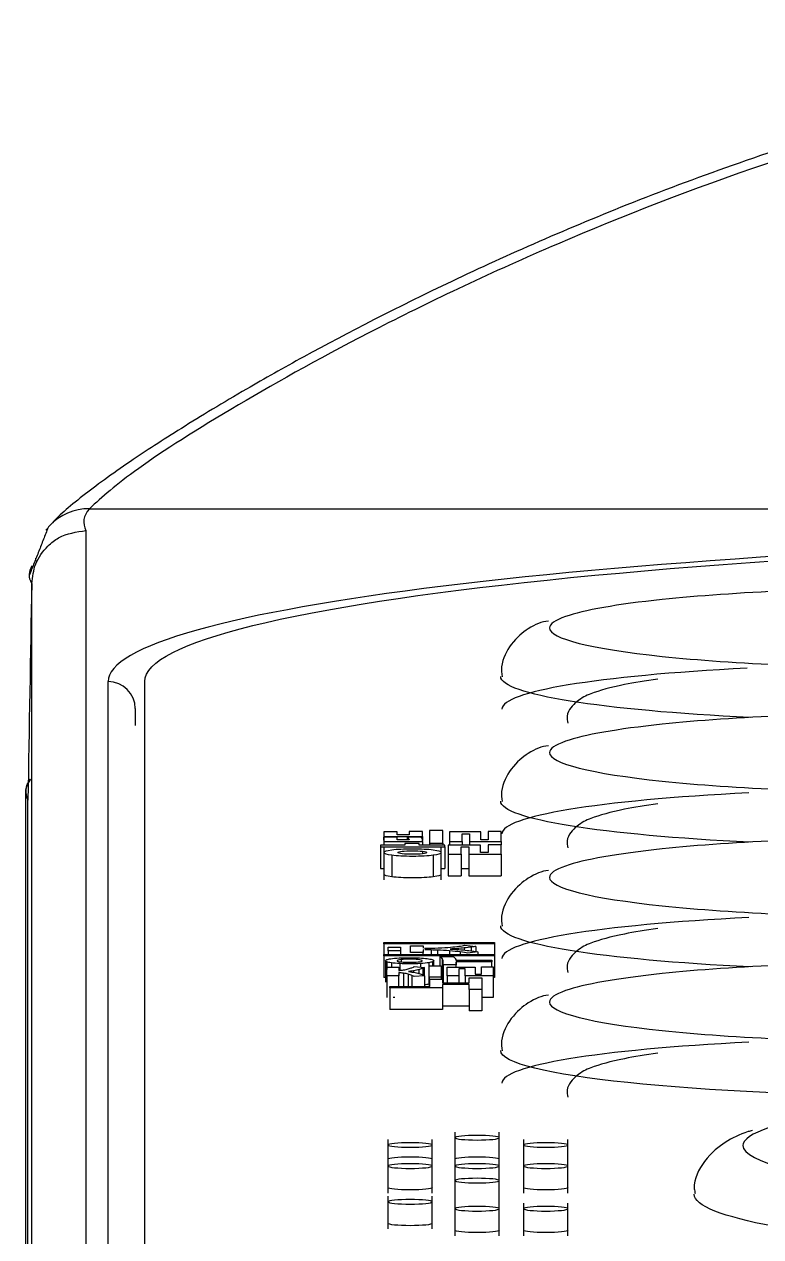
# Model space of a CAD drawing. Header units: millimetres. Extents: x 28 to 2974, y 8 to 3716.
# Drawn here: x 919.84 to 933.42, y 593.3 to 615.66 of the extents above; entities that cross this region are included whole.
import ezdxf

# ---------------------------------------------------------------- set-up
doc = ezdxf.new("R2010")
doc.units = ezdxf.units.MM
doc.layers.add('1LINE', color=7, linetype='CONTINUOUS')

msp = doc.modelspace()

# ---------------------------------------------------------------- linework, layer by layer
at = {"layer": '1LINE', "linetype": 'Continuous'}
for p, q in [((921.037, 606.726), (973.729, 606.726)), ((920.973, 606.325), (920.973, 583.004)), ((919.973, 582.027), (919.973, 605.345)), ((921.383, 582.996), (921.383, 603.537)), ((921.883, 603.04), (921.883, 602.73)), ((919.863, 578.035), (919.863, 601.507)), ((919.903, 578.032), (919.903, 601.35)), ((926.404, 600.488), (926.404, 600.09)), ((926.468, 600.678), (926.468, 600.666)), ((926.468, 600.615), (926.468, 600.665)), ((926.468, 600.665), (926.468, 600.519)), ((926.468, 600.615), (926.468, 600.519)), ((926.468, 600.49), (926.468, 599.881)), ((926.9, 600.67), (926.9, 600.616)), ((926.913, 600.657), (926.913, 600.616)), ((926.924, 600.643), (926.924, 600.616)), ((926.933, 600.626), (926.933, 600.616)), ((927.182, 600.678), (927.182, 600.607)), ((927.182, 600.585), (927.182, 600.519)), ((927.308, 600.558), (927.308, 600.519)), ((927.525, 599.881), (927.525, 600.49)), ((927.556, 600.558), (927.556, 600.519)), ((927.592, 600.488), (927.592, 600.09)), ((927.676, 600.588), (927.676, 600.519)), ((927.914, 600.588), (927.914, 600.519)), ((928.05, 600.588), (928.05, 600.519)), ((928.631, 600.588), (928.631, 600.525)), ((926.614, 600.34), (926.614, 599.942)), ((927.179, 600.407), (927.179, 600.362)), ((927.379, 600.34), (927.379, 599.942)), ((927.656, 600.352), (927.656, 599.954)), ((927.894, 600.352), (927.894, 599.954)), ((928.032, 600.352), (928.032, 599.954)), ((928.631, 600.352), (928.631, 599.954)), ((926.467, 598.698), (926.467, 598.506)), ((928.506, 598.698), (928.506, 598.506)), ((926.467, 598.478), (926.467, 598.08)), ((926.55, 598.569), (926.55, 598.506)), ((926.777, 598.569), (926.777, 598.506)), ((927.342, 598.587), (927.342, 598.506)), ((927.454, 598.584), (927.454, 598.506)), ((927.503, 598.47), (927.503, 598.296)), ((927.679, 598.572), (927.679, 598.506)), ((927.819, 598.613), (927.819, 598.596)), ((927.877, 598.551), (927.877, 598.506)), ((927.948, 598.625), (927.948, 598.585)), ((928.079, 598.641), (928.079, 598.57)), ((928.163, 598.654), (928.163, 598.559)), ((928.198, 598.553), (928.198, 598.506)), ((928.506, 598.478), (928.506, 598.08)), ((926.495, 598.388), (926.495, 597.991)), ((926.524, 598.367), (926.524, 598.226)), ((926.606, 598.35), (926.606, 598.271)), ((926.76, 598.336), (926.76, 598.211)), ((926.787, 598.41), (926.787, 598.367)), ((927.115, 598.224), (927.115, 598.155)), ((927.143, 598.337), (927.143, 598.272)), ((927.185, 598.249), (927.185, 598.13)), ((927.215, 598.113), (927.215, 598.266)), ((927.297, 598.352), (927.297, 597.954)), ((927.365, 598.368), (927.365, 598.296)), ((927.389, 598.296), (927.389, 598.388)), ((927.541, 598.432), (927.541, 598.049)), ((927.563, 598.314), (927.563, 598.38)), ((927.563, 598.314), (927.563, 597.981)), ((927.8, 598.333), (927.8, 598.371)), ((927.8, 598.269), (927.8, 598.333)), ((928.46, 598.399), (928.46, 598.382)), ((928.46, 598.399), (928.46, 598.399)), ((928.46, 598.274), (928.46, 598.382)), ((926.523, 598.108), (926.523, 597.71)), ((926.741, 598.165), (926.741, 598.128)), ((926.741, 597.915), (926.741, 598.128)), ((926.832, 598.159), (926.832, 597.915)), ((926.916, 598.141), (926.916, 597.915)), ((926.986, 598.118), (926.986, 597.915)), ((927.013, 598.202), (927.013, 598.176)), ((927.215, 598.113), (927.215, 597.915)), ((927.303, 598.083), (927.303, 597.915)), ((927.524, 598.054), (927.519, 598.06)), ((927.523, 598.083), (927.523, 598.049)), ((927.637, 598.11), (927.637, 597.981)), ((927.851, 598.11), (927.851, 597.981)), ((927.966, 598.11), (927.966, 597.981)), ((928.482, 598.11), (928.482, 597.712)), ((926.576, 597.887), (926.576, 597.49)), ((927.552, 597.887), (927.552, 597.49)), ((928.043, 597.86), (928.043, 597.462)), ((928.277, 597.86), (928.277, 597.462)), ((926.544, 595.094), (926.544, 594.836)), ((927.361, 594.836), (927.361, 595.094)), ((927.778, 595.228), (927.778, 594.836)), ((928.595, 594.836), (928.595, 595.228)), ((929.046, 595.094), (929.046, 594.705)), ((929.863, 594.705), (929.863, 595.094)), ((926.544, 594.836), (926.544, 594.705)), ((926.544, 594.705), (926.544, 594.101)), ((927.361, 594.705), (927.361, 594.836)), ((927.361, 594.101), (927.361, 594.705)), ((927.778, 594.836), (927.778, 594.705)), ((927.778, 594.705), (927.778, 594.436)), ((928.595, 594.705), (928.595, 594.836)), ((928.595, 594.436), (928.595, 594.705)), ((929.046, 594.705), (929.046, 594.101)), ((929.863, 594.101), (929.863, 594.705)), ((927.778, 594.436), (927.778, 593.918)), ((928.595, 593.918), (928.595, 594.436)), ((926.544, 594.045), (926.544, 593.441)), ((927.361, 593.441), (927.361, 594.045)), ((927.778, 593.918), (927.778, 593.314)), ((928.595, 593.314), (928.595, 593.918)), ((929.046, 593.918), (929.046, 593.314)), ((929.863, 593.314), (929.863, 593.918))]:
    msp.add_line(p, q, dxfattribs=at)
for centre, major_axis, ratio, start_param, end_param in [((921.037, 605.731), (-0.76, 0.65), 0.99057, 5.415254, 6.244471), ((921.037, 605.731), (-0.76, 0.65), 0.99057, 6.244471, 6.351263), ((947.383, 603.537), (26, 0), 0.104535, 0.175684, 2.963356), ((921.037, 605.731), (-0.76, 0.65), 0.99057, 0.627524, 0.68541), ((947.383, 603.537), (26, 0), 0.104535, 2.963356, 3.141593), ((936.646, 603.031), (8, 0), 0.104535, 2.020985, 3.141634), ((921.383, 603.04), (0.5, 0), 0.994521, 0, 1.570796), ((936.646, 600.731), (8, 0), 0.104535, 2.01598, 3.141633), ((936.646, 598.431), (8, 0), 0.104535, 2.01598, 3.141633), ((936.646, 596.132), (8, 0), 0.104535, 2.01598, 3.141633)]:
    msp.add_ellipse(centre, major_axis=major_axis, ratio=ratio, start_param=start_param, end_param=end_param, dxfattribs=at)
for points, knots in [([(974.433, 606.444), (974.321, 606.567), (974.015, 606.845), (973.34, 607.351), (972.535, 607.896), (971.63, 608.464), (970.171, 609.324), (967.96, 610.51), (965.077, 611.843), (962.259, 612.945), (959.756, 613.776), (956.674, 614.628), (952.785, 615.38), (948.877, 615.682), (945.681, 615.641), (943.261, 615.467), (940.894, 615.152), (938.816, 614.758), (936.917, 614.305), (935.026, 613.77), (933.028, 613.122), (930.462, 612.162), (927.674, 610.935), (925.396, 609.762), (923.812, 608.868), (922.723, 608.21), (921.687, 607.535), (920.826, 606.91), (920.456, 606.582), (920.33, 606.441)], [0, 0, 0, 0, 0.035641, 0.067955, 0.093693, 0.122273, 0.149874, 0.206556, 0.263985, 0.303747, 0.340414, 0.374088, 0.431331, 0.491639, 0.520615, 0.550689, 0.582601, 0.611172, 0.632405, 0.658078, 0.689705, 0.719996, 0.777232, 0.832408, 0.857346, 0.889851, 0.920369, 0.957947, 1, 1, 1, 1]), ([(973.729, 606.726), (973.633, 606.822), (973.441, 607.015), (972.857, 607.452), (972.057, 607.987), (970.702, 608.82), (968.52, 610.039), (964.14, 612.116), (957.229, 614.596), (947.419, 615.891), (937.592, 614.612), (930.662, 612.132), (926.268, 610.05), (923.659, 608.594), (921.759, 607.384), (921.276, 606.944), (921.037, 606.726)], [0, 0, 0, 0, 0.031031, 0.062054, 0.093358, 0.125222, 0.187557, 0.250588, 0.375227, 0.499569, 0.624157, 0.749143, 0.812105, 0.874402, 0.937764, 1, 1, 1, 1]), ([(919.973, 605.345), (919.989, 605.469), (920.022, 605.726), (920.226, 606.013), (920.536, 606.259), (920.797, 606.298), (920.973, 606.325)], [0, 0, 0, 0, 0.241272, 0.500154, 0.661789, 1, 1, 1, 1]), ([(925.289, 582.11), (923.207, 582.356), (922.059, 582.672), (922.059, 583), (922.059, 583), (922.059, 603.541), (922.059, 603.541), (922.059, 604.999), (933.409, 606.186), (961.31, 606.186), (972.659, 604.999), (972.659, 603.541), (972.659, 603.541), (972.659, 583), (972.659, 583)], [0, 0, 0, 0, 0.2, 0.2, 0.2, 0.4, 0.4, 0.4, 0.6, 0.6, 0.8, 0.8, 0.8, 1, 1, 1, 1]), ([(919.973, 605.345), (919.973, 605.345), (919.973, 605.345), (919.944, 605.401), (919.931, 605.456), (919.933, 605.511)], [0, 0, 0, 0, 0.001187, 0.001187, 1, 1, 1, 1]), ([(943.544, 604.689), (943.246, 604.825), (942.585, 604.952), (940.336, 605.188), (938.502, 605.268), (934.751, 605.269), (932.913, 605.188), (930.768, 604.964), (930.154, 604.854), (929.817, 604.736)], [0, 0, 0, 0, 0.21402, 0.21402, 0.512149, 0.512149, 0.810278, 0.810278, 1, 1, 1, 1]), ([(929.817, 604.736), (929.624, 604.668), (929.522, 604.598), (929.522, 604.331), (930.29, 604.139), (932.908, 603.865), (934.746, 603.784), (936.622, 603.784)], [0, 0, 0, 0, 0.153842, 0.153842, 0.576921, 0.576921, 1, 1, 1, 1]), ([(929.502, 604.654), (929.38, 604.644), (929.157, 604.547), (928.833, 604.287), (928.622, 603.908), (928.637, 603.691), (928.648, 603.627)], [0, 0, 0, 0, 0.365022, 0.664196, 0.906512, 1, 1, 1, 1]), ([(931.519, 603.581), (931.29, 603.55), (930.797, 603.471), (930.332, 603.344), (930.06, 603.211), (929.828, 602.988), (929.851, 602.816), (929.861, 602.769)], [0, 0, 0, 0, 0.249785, 0.598556, 0.788345, 0.946243, 1, 1, 1, 1]), ([(943.544, 602.389), (943.246, 602.525), (942.585, 602.653), (940.336, 602.888), (938.502, 602.969), (934.751, 602.969), (932.913, 602.888), (930.768, 602.664), (930.154, 602.555), (929.817, 602.436)], [0, 0, 0, 0, 0.214028, 0.214028, 0.512168, 0.512168, 0.810308, 0.810308, 1, 1, 1, 1]), ([(929.502, 602.354), (929.38, 602.344), (929.157, 602.248), (928.833, 601.988), (928.622, 601.608), (928.637, 601.391), (928.648, 601.328)], [0, 0, 0, 0, 0.365131, 0.664242, 0.906558, 1, 1, 1, 1]), ([(929.817, 602.436), (929.624, 602.369), (929.522, 602.298), (929.522, 602.031), (930.29, 601.839), (932.908, 601.565), (934.747, 601.484), (936.622, 601.484)], [0, 0, 0, 0, 0.153887, 0.153887, 0.576943, 0.576943, 1, 1, 1, 1]), ([(931.519, 601.281), (931.29, 601.251), (930.797, 601.171), (930.332, 601.044), (930.06, 600.912), (929.828, 600.688), (929.851, 600.516), (929.861, 600.469)], [0, 0, 0, 0, 0.249785, 0.598556, 0.788345, 0.946243, 1, 1, 1, 1]), ([(926.472, 600.666), (926.47, 600.666), (926.468, 600.666), (926.468, 600.666), (926.468, 600.666), (926.468, 600.585), (926.468, 600.585), (926.468, 600.585), (927.182, 600.585), (927.182, 600.585)], [0, 0, 0, 0, 0.033055, 0.033055, 0.033055, 0.516528, 0.516528, 0.516528, 1, 1, 1, 1]), ([(926.716, 600.618), (926.716, 600.626), (926.716, 600.666), (926.716, 600.666), (926.716, 600.666), (926.501, 600.666), (926.472, 600.666)], [0, 0, 0, 0, 0.491377, 0.491377, 0.491377, 1, 1, 1, 1]), ([(926.842, 600.616), (926.782, 600.616), (926.716, 600.616), (926.716, 600.616), (926.716, 600.616), (926.716, 600.617), (926.716, 600.618)], [0, 0, 0, 0, 0.846434, 0.846434, 0.846434, 1, 1, 1, 1]), ([(927.182, 600.585), (927.182, 600.585), (927.182, 600.592), (927.182, 600.618), (927.179, 600.628), (927.175, 600.637)], [0, 0, 0, 0, 0.5, 0.5, 1, 1, 1, 1]), ([(943.544, 600.09), (943.246, 600.225), (942.585, 600.353), (940.336, 600.588), (938.502, 600.669), (934.751, 600.669), (932.913, 600.589), (930.768, 600.364), (930.154, 600.255), (929.817, 600.136)], [0, 0, 0, 0, 0.214019, 0.214019, 0.512149, 0.512149, 0.810278, 0.810278, 1, 1, 1, 1]), ([(926.614, 600.429), (926.516, 600.416), (926.468, 600.401), (926.468, 600.368), (926.516, 600.353), (926.614, 600.34)], [0, 0, 0, 0, 0.5, 0.5, 1, 1, 1, 1]), ([(927.379, 600.429), (927.279, 600.442), (927.153, 600.448), (926.838, 600.448), (926.711, 600.442), (926.614, 600.429)], [0, 0, 0, 0, 0.5, 0.5, 1, 1, 1, 1]), ([(926.614, 600.34), (926.711, 600.327), (926.838, 600.32), (927.155, 600.32), (927.283, 600.327), (927.379, 600.34)], [0, 0, 0, 0, 0.5, 0.5, 1, 1, 1, 1]), ([(926.805, 600.362), (926.754, 600.369), (926.729, 600.376), (926.729, 600.393), (926.754, 600.4), (926.805, 600.407)], [0, 0, 0, 0, 0.5, 0.5, 1, 1, 1, 1]), ([(927.179, 600.362), (927.127, 600.355), (927.064, 600.352), (926.918, 600.352), (926.857, 600.355), (926.805, 600.362)], [0, 0, 0, 0, 0.5, 0.5, 1, 1, 1, 1]), ([(927.179, 600.407), (927.233, 600.4), (927.259, 600.393), (927.259, 600.376), (927.233, 600.369), (927.179, 600.362)], [0, 0, 0, 0, 0.5, 0.5, 1, 1, 1, 1]), ([(927.379, 600.34), (927.476, 600.353), (927.525, 600.368), (927.525, 600.401), (927.476, 600.416), (927.379, 600.429)], [0, 0, 0, 0, 0.5, 0.5, 1, 1, 1, 1]), ([(929.502, 600.054), (929.38, 600.044), (929.157, 599.948), (928.833, 599.688), (928.622, 599.309), (928.637, 599.091), (928.648, 599.028)], [0, 0, 0, 0, 0.365009, 0.664184, 0.906501, 1, 1, 1, 1]), ([(929.817, 600.136), (929.624, 600.069), (929.522, 599.998), (929.522, 599.731), (930.29, 599.539), (932.908, 599.265), (934.746, 599.185), (936.622, 599.185)], [0, 0, 0, 0, 0.153842, 0.153842, 0.576921, 0.576921, 1, 1, 1, 1]), ([(926.614, 599.942), (926.711, 599.929), (926.838, 599.923), (927.155, 599.923), (927.283, 599.929), (927.379, 599.942)], [0, 0, 0, 0, 0.5, 0.5, 1, 1, 1, 1]), ([(931.519, 598.982), (931.29, 598.951), (930.797, 598.871), (930.332, 598.745), (930.06, 598.612), (929.828, 598.388), (929.851, 598.217), (929.861, 598.17)], [0, 0, 0, 0, 0.249785, 0.598556, 0.788345, 0.946243, 1, 1, 1, 1]), ([(927.198, 598.588), (927.194, 598.588), (927.192, 598.588), (927.192, 598.588), (927.192, 598.588), (927.192, 598.543), (927.192, 598.543), (927.192, 598.543), (926.96, 598.543), (926.96, 598.543), (926.96, 598.543), (926.96, 598.665), (926.96, 598.665), (926.96, 598.665), (927.192, 598.665), (927.192, 598.665), (927.192, 598.665), (927.192, 598.625), (927.192, 598.62)], [0, 0, 0, 0, 0.040102, 0.040102, 0.040102, 0.234375, 0.234375, 0.234375, 0.428647, 0.428647, 0.428647, 0.62292, 0.62292, 0.62292, 0.817192, 0.817192, 0.817192, 1, 1, 1, 1]), ([(927.217, 598.619), (927.23, 598.619), (927.243, 598.619), (927.243, 598.619), (927.309, 598.619), (927.385, 598.621), (927.472, 598.625)], [0, 0, 0, 0, 0.338614, 0.338614, 0.338614, 1, 1, 1, 1]), ([(927.342, 598.587), (927.307, 598.588), (927.274, 598.588), (927.243, 598.588), (927.243, 598.588), (927.233, 598.588), (927.221, 598.588)], [0, 0, 0, 0, 0.522924, 0.522924, 0.522924, 1, 1, 1, 1]), ([(927.503, 598.47), (927.503, 598.47), (927.741, 598.47), (927.741, 598.47), (927.76, 598.461), (927.774, 598.449), (927.784, 598.433)], [0, 0, 0, 0, 0.5, 0.5, 0.5, 1, 1, 1, 1]), ([(928.198, 598.553), (928.198, 598.553), (928.01, 598.53), (928.01, 598.53), (927.981, 598.536), (927.936, 598.543), (927.877, 598.551)], [0, 0, 0, 0, 0.5, 0.5, 0.5, 1, 1, 1, 1]), ([(926.524, 598.367), (926.504, 598.373), (926.495, 598.381), (926.495, 598.396), (926.504, 598.403), (926.521, 598.409)], [0, 0, 0, 0, 0.5, 0.5, 1, 1, 1, 1]), ([(926.741, 598.119), (926.741, 598.113), (926.741, 598.108), (926.741, 598.108), (926.741, 598.108), (926.523, 598.108), (926.523, 598.108), (926.523, 598.108), (926.523, 598.271), (926.523, 598.271), (926.523, 598.271), (926.534, 598.271), (926.551, 598.271)], [0, 0, 0, 0, 0.109391, 0.109391, 0.109391, 0.50992, 0.50992, 0.50992, 0.910449, 0.910449, 0.910449, 1, 1, 1, 1]), ([(926.551, 598.271), (926.609, 598.271), (926.741, 598.271), (926.741, 598.271), (926.741, 598.271), (926.741, 598.244), (926.741, 598.225)], [0, 0, 0, 0, 0.540986, 0.540986, 0.540986, 1, 1, 1, 1]), ([(926.787, 598.41), (926.736, 598.406), (926.711, 598.398), (926.711, 598.379), (926.736, 598.371), (926.787, 598.367)], [0, 0, 0, 0, 0.5, 0.5, 1, 1, 1, 1]), ([(926.741, 598.225), (926.741, 598.215), (926.741, 598.208), (926.741, 598.208), (926.748, 598.209), (926.756, 598.21), (926.764, 598.21)], [0, 0, 0, 0, 0.56323, 0.56323, 0.56323, 1, 1, 1, 1]), ([(926.753, 598.44), (926.816, 598.444), (926.881, 598.445), (926.949, 598.445), (927.011, 598.445), (927.069, 598.444), (927.124, 598.441)], [0, 0, 0, 0, 0.5, 0.5, 0.5, 1, 1, 1, 1]), ([(927.143, 598.337), (927.083, 598.333), (927.018, 598.331), (926.882, 598.331), (926.82, 598.333), (926.76, 598.336)], [0, 0, 0, 0, 0.5, 0.5, 1, 1, 1, 1]), ([(927.101, 598.41), (927.05, 598.414), (926.998, 598.417), (926.89, 598.417), (926.838, 598.414), (926.787, 598.41)], [0, 0, 0, 0, 0.5, 0.5, 1, 1, 1, 1]), ([(926.787, 598.367), (926.838, 598.362), (926.89, 598.36), (926.998, 598.36), (927.05, 598.362), (927.101, 598.367)], [0, 0, 0, 0, 0.5, 0.5, 1, 1, 1, 1]), ([(927.027, 598.282), (927.027, 598.282), (927.215, 598.266), (927.215, 598.266), (927.213, 598.262), (927.202, 598.257), (927.185, 598.249)], [0, 0, 0, 0, 0.5, 0.5, 0.5, 1, 1, 1, 1]), ([(927.101, 598.367), (927.151, 598.371), (927.176, 598.379), (927.176, 598.398), (927.151, 598.406), (927.101, 598.41)], [0, 0, 0, 0, 0.5, 0.5, 1, 1, 1, 1]), ([(927.357, 598.411), (927.379, 598.405), (927.389, 598.397), (927.389, 598.381), (927.381, 598.374), (927.365, 598.368)], [0, 0, 0, 0, 0.5, 0.5, 1, 1, 1, 1]), ([(927.797, 598.399), (927.797, 598.399), (928.46, 598.399), (928.46, 598.399), (928.46, 598.399), (928.46, 598.371), (928.46, 598.371), (928.46, 598.371), (927.8, 598.371), (927.8, 598.371), (927.8, 598.371), (927.8, 598.314), (927.8, 598.314), (927.8, 598.314), (927.563, 598.314), (927.563, 598.314), (927.563, 598.314), (927.563, 598.38), (927.563, 598.38), (927.563, 598.395), (927.556, 598.412), (927.541, 598.432)], [0, 0, 0, 0, 0.142857, 0.142857, 0.142857, 0.285714, 0.285714, 0.285714, 0.428571, 0.428571, 0.428571, 0.571429, 0.571429, 0.571429, 0.714286, 0.714286, 0.714286, 0.857143, 0.857143, 0.857143, 1, 1, 1, 1]), ([(943.544, 597.79), (943.246, 597.926), (942.585, 598.053), (940.336, 598.288), (938.502, 598.369), (934.751, 598.369), (932.913, 598.289), (930.768, 598.065), (930.154, 597.955), (929.817, 597.837)], [0, 0, 0, 0, 0.214019, 0.214019, 0.512149, 0.512149, 0.810278, 0.810278, 1, 1, 1, 1]), ([(927.215, 598.113), (927.215, 598.113), (927.027, 598.097), (927.027, 598.097), (927.02, 598.102), (927.007, 598.109), (926.986, 598.118)], [0, 0, 0, 0, 0.5, 0.5, 0.5, 1, 1, 1, 1]), ([(929.817, 597.837), (929.624, 597.769), (929.522, 597.698), (929.522, 597.431), (930.29, 597.239), (932.908, 596.965), (934.746, 596.885), (936.622, 596.885)], [0, 0, 0, 0, 0.153842, 0.153842, 0.576921, 0.576921, 1, 1, 1, 1]), ([(929.502, 597.754), (929.38, 597.745), (929.157, 597.648), (928.833, 597.388), (928.622, 597.009), (928.637, 596.792), (928.648, 596.728)], [0, 0, 0, 0, 0.365006, 0.664181, 0.906498, 1, 1, 1, 1]), ([(931.519, 596.682), (931.29, 596.651), (930.797, 596.572), (930.332, 596.445), (930.06, 596.312), (929.828, 596.088), (929.851, 595.917), (929.861, 595.87)], [0, 0, 0, 0, 0.249785, 0.598556, 0.788345, 0.946243, 1, 1, 1, 1]), ([(928.186, 595.168), (928.412, 595.168), (928.595, 595.149), (928.595, 595.101), (928.412, 595.082), (927.961, 595.082), (927.778, 595.101), (927.778, 595.149), (927.961, 595.168), (928.186, 595.168)], [0, 0, 0, 0, 0.25, 0.25, 0.5, 0.5, 0.75, 0.75, 1, 1, 1, 1]), ([(933.264, 595.257), (933.238, 595.251), (933.039, 595.197), (932.785, 595.062), (932.419, 594.791), (932.157, 594.335), (932.203, 594.124), (932.212, 594.093)], [0, 0, 0, 0, 0.051827, 0.400242, 0.716863, 0.959349, 1, 1, 1, 1]), ([(933.573, 595.31), (933.257, 595.203), (933.089, 595.091), (933.088, 594.682), (934.254, 594.39), (938.225, 593.975), (941.014, 593.852), (943.86, 593.852)], [0, 0, 0, 0, 0.159355, 0.159355, 0.579677, 0.579677, 1, 1, 1, 1]), ([(926.953, 595.033), (927.179, 595.033), (927.361, 595.014), (927.361, 594.967), (927.179, 594.948), (926.727, 594.948), (926.544, 594.967), (926.544, 595.014), (926.727, 595.033), (926.953, 595.033)], [0, 0, 0, 0, 0.25, 0.25, 0.5, 0.5, 0.75, 0.75, 1, 1, 1, 1]), ([(929.455, 595.033), (929.681, 595.033), (929.863, 595.014), (929.863, 594.967), (929.681, 594.948), (929.229, 594.948), (929.046, 594.967), (929.046, 595.014), (929.229, 595.033), (929.455, 595.033)], [0, 0, 0, 0, 0.25, 0.25, 0.5, 0.5, 0.75, 0.75, 1, 1, 1, 1]), ([(926.953, 594.645), (927.179, 594.645), (927.361, 594.626), (927.361, 594.578), (927.179, 594.559), (926.727, 594.559), (926.544, 594.578), (926.544, 594.626), (926.727, 594.645), (926.953, 594.645)], [0, 0, 0, 0, 0.25, 0.25, 0.5, 0.5, 0.75, 0.75, 1, 1, 1, 1]), ([(928.186, 594.645), (928.412, 594.645), (928.595, 594.626), (928.595, 594.578), (928.412, 594.559), (927.961, 594.559), (927.778, 594.578), (927.778, 594.626), (927.961, 594.645), (928.186, 594.645)], [0, 0, 0, 0, 0.25, 0.25, 0.5, 0.5, 0.75, 0.75, 1, 1, 1, 1]), ([(929.455, 594.645), (929.681, 594.645), (929.863, 594.626), (929.863, 594.578), (929.681, 594.559), (929.229, 594.559), (929.046, 594.578), (929.046, 594.626), (929.229, 594.645), (929.455, 594.645)], [0, 0, 0, 0, 0.25, 0.25, 0.5, 0.5, 0.75, 0.75, 1, 1, 1, 1]), ([(927.361, 594.204), (927.361, 594.181), (927.179, 594.161), (926.727, 594.161), (926.544, 594.181), (926.544, 594.204), (926.544, 594.204), (926.544, 594.204)], [0, 0, 0, 0, 0.499944, 0.499944, 0.999947, 0.999947, 1, 1, 1, 1]), ([(928.186, 594.376), (928.412, 594.376), (928.595, 594.357), (928.595, 594.309), (928.412, 594.29), (927.961, 594.29), (927.778, 594.309), (927.778, 594.357), (927.961, 594.376), (928.186, 594.376)], [0, 0, 0, 0, 0.25, 0.25, 0.5, 0.5, 0.75, 0.75, 1, 1, 1, 1]), ([(929.863, 594.204), (929.863, 594.181), (929.681, 594.161), (929.229, 594.161), (929.046, 594.181), (929.046, 594.204), (929.046, 594.204), (929.046, 594.204)], [0, 0, 0, 0, 0.499944, 0.499944, 0.999947, 0.999947, 1, 1, 1, 1]), ([(926.953, 593.985), (927.179, 593.985), (927.361, 593.966), (927.361, 593.918), (927.179, 593.899), (926.727, 593.899), (926.544, 593.918), (926.544, 593.966), (926.727, 593.985), (926.953, 593.985)], [0, 0, 0, 0, 0.25, 0.25, 0.5, 0.5, 0.75, 0.75, 1, 1, 1, 1]), ([(937.533, 593.058), (934.317, 593.275), (932.189, 593.653), (932.189, 594.084), (932.189, 594.084), (932.189, 594.084)], [0, 0, 0, 0, 0.999218, 0.999218, 1, 1, 1, 1]), ([(928.186, 593.858), (928.412, 593.858), (928.595, 593.839), (928.595, 593.791), (928.412, 593.772), (927.961, 593.772), (927.778, 593.791), (927.778, 593.839), (927.961, 593.858), (928.186, 593.858)], [0, 0, 0, 0, 0.25, 0.25, 0.5, 0.5, 0.75, 0.75, 1, 1, 1, 1]), ([(929.455, 593.858), (929.681, 593.858), (929.863, 593.839), (929.863, 593.791), (929.681, 593.772), (929.229, 593.772), (929.046, 593.791), (929.046, 593.839), (929.229, 593.858), (929.455, 593.858)], [0, 0, 0, 0, 0.25, 0.25, 0.5, 0.5, 0.75, 0.75, 1, 1, 1, 1]), ([(927.361, 593.544), (927.361, 593.544), (927.361, 593.544), (927.361, 593.521), (927.179, 593.502), (926.727, 593.502), (926.544, 593.521), (926.544, 593.544), (926.544, 593.544), (926.544, 593.544)], [0, 0, 0, 0, 0.000028, 0.000028, 0.499934, 0.499934, 0.99984, 0.99984, 1, 1, 1, 1]), ([(928.595, 593.417), (928.595, 593.394), (928.412, 593.374), (927.961, 593.374), (927.778, 593.394), (927.778, 593.417), (927.778, 593.417), (927.778, 593.417)], [0, 0, 0, 0, 0.499947, 0.499947, 0.999897, 0.999897, 1, 1, 1, 1]), ([(929.863, 593.417), (929.863, 593.394), (929.681, 593.374), (929.229, 593.374), (929.046, 593.394), (929.046, 593.417), (929.046, 593.417), (929.046, 593.417)], [0, 0, 0, 0, 0.499947, 0.499947, 0.999897, 0.999897, 1, 1, 1, 1])]:
    msp.add_open_spline(points, degree=3, knots=knots, dxfattribs=at)
for points, degree in [([(921.037, 606.726), (920.923, 606.592), (920.904, 606.459), (920.973, 606.325)], 3), ([(920.276, 606.38), (919.934, 605.508)], 1), ([(919.933, 605.511), (919.934, 605.567), (919.951, 605.622), (919.983, 605.677)], 3), ([(919.973, 605.345), (919.95, 604.013), (919.926, 602.682), (919.903, 601.35)], 3), ([(933.226, 602.874), (930.509, 603.007), (928.626, 603.296), (928.622, 603.63)], 3), ([(919.951, 601.738), (919.852, 601.61), (919.836, 601.48), (919.903, 601.35)], 3), ([(919.863, 601.507), (919.863, 601.583), (919.892, 601.659), (919.951, 601.735)], 3), ([(933.226, 600.574), (930.508, 600.707), (928.625, 600.996), (928.622, 601.331)], 3), ([(926.468, 600.768), (926.468, 600.738), (926.468, 600.708), (926.468, 600.678)], 3), ([(926.716, 600.768), (926.634, 600.768), (926.551, 600.768), (926.468, 600.768)], 3), ([(926.716, 600.71), (926.716, 600.729), (926.716, 600.748), (926.716, 600.768)], 3), ([(926.934, 600.71), (926.861, 600.71), (926.789, 600.71), (926.716, 600.71)], 3), ([(927.182, 600.77), (927.1, 600.77), (927.017, 600.77), (926.934, 600.77)], 3), ([(926.934, 600.77), (926.934, 600.75), (926.934, 600.73), (926.934, 600.71)], 3), ([(927.182, 600.678), (927.182, 600.708), (927.182, 600.739), (927.182, 600.77)], 3), ([(927.556, 600.794), (927.473, 600.794), (927.391, 600.794), (927.308, 600.794)], 3), ([(927.308, 600.794), (927.308, 600.715), (927.308, 600.637), (927.308, 600.558)], 3), ([(927.556, 600.558), (927.556, 600.637), (927.556, 600.715), (927.556, 600.794)], 3), ([(927.676, 600.764), (927.676, 600.705), (927.676, 600.646), (927.676, 600.588)], 3), ([(928.257, 600.764), (928.064, 600.764), (927.87, 600.764), (927.676, 600.764)], 3), ([(927.914, 600.73), (927.959, 600.73), (928.005, 600.73), (928.05, 600.73)], 3), ([(927.914, 600.588), (927.914, 600.635), (927.914, 600.683), (927.914, 600.73)], 3), ([(928.05, 600.73), (928.05, 600.683), (928.05, 600.635), (928.05, 600.588)], 3), ([(928.257, 600.621), (928.257, 600.669), (928.257, 600.716), (928.257, 600.764)], 3), ([(928.631, 600.77), (928.552, 600.77), (928.473, 600.77), (928.394, 600.77)], 3), ([(928.394, 600.77), (928.394, 600.72), (928.394, 600.671), (928.394, 600.621)], 3), ([(928.631, 600.588), (928.631, 600.648), (928.631, 600.709), (928.631, 600.77)], 3), ([(926.404, 600.519), (926.404, 600.508), (926.404, 600.498), (926.404, 600.488)], 3), ([(926.852, 600.519), (926.703, 600.519), (926.554, 600.519), (926.404, 600.519)], 3), ([(926.404, 600.488), (926.8, 600.488), (927.196, 600.488), (927.592, 600.488)], 3), ([(926.468, 600.678), (926.706, 600.678), (926.944, 600.678), (927.182, 600.678)], 3), ([(926.934, 600.616), (926.934, 600.616), (926.89, 600.616), (926.842, 600.616)], 3), ([(926.852, 600.551), (926.852, 600.54), (926.852, 600.529), (926.852, 600.519)], 3), ([(927.121, 600.551), (927.031, 600.551), (926.942, 600.551), (926.852, 600.551)], 3), ([(927.144, 600.67), (927.144, 600.67), (926.9, 600.67), (926.9, 600.67)], 3), ([(926.9, 600.67), (926.905, 600.667), (926.909, 600.662), (926.913, 600.657)], 3), ([(926.913, 600.657), (926.916, 600.652), (926.92, 600.648), (926.924, 600.643)], 3), ([(926.924, 600.643), (926.928, 600.637), (926.932, 600.631), (926.933, 600.626)], 3), ([(926.933, 600.626), (926.933, 600.62), (926.934, 600.617), (926.934, 600.616)], 3), ([(927.121, 600.519), (927.121, 600.529), (927.121, 600.54), (927.121, 600.551)], 3), ([(927.592, 600.519), (927.435, 600.519), (927.278, 600.519), (927.121, 600.519)], 3), ([(927.162, 600.654), (927.157, 600.661), (927.151, 600.666), (927.144, 600.67)], 3), ([(927.175, 600.637), (927.171, 600.642), (927.167, 600.648), (927.162, 600.654)], 3), ([(927.308, 600.558), (927.391, 600.558), (927.473, 600.558), (927.556, 600.558)], 3), ([(927.592, 600.488), (927.592, 600.498), (927.592, 600.508), (927.592, 600.519)], 3), ([(927.656, 600.519), (927.656, 600.463), (927.656, 600.408), (927.656, 600.352)], 3), ([(928.252, 600.519), (928.053, 600.519), (927.855, 600.519), (927.656, 600.519)], 3), ([(927.676, 600.588), (927.755, 600.588), (927.835, 600.588), (927.914, 600.588)], 3), ([(927.894, 600.487), (927.94, 600.487), (927.986, 600.487), (928.032, 600.487)], 3), ([(927.894, 600.352), (927.894, 600.397), (927.894, 600.442), (927.894, 600.487)], 3), ([(928.032, 600.487), (928.032, 600.442), (928.032, 600.397), (928.032, 600.352)], 3), ([(928.05, 600.588), (928.244, 600.588), (928.437, 600.588), (928.631, 600.588)], 3), ([(928.252, 600.384), (928.252, 600.429), (928.252, 600.474), (928.252, 600.519)], 3), ([(928.394, 600.621), (928.348, 600.621), (928.303, 600.621), (928.257, 600.621)], 3), ([(928.631, 600.525), (928.55, 600.525), (928.47, 600.525), (928.39, 600.525)], 3), ([(928.39, 600.525), (928.39, 600.478), (928.39, 600.431), (928.39, 600.384)], 3), ([(928.631, 600.352), (928.631, 600.409), (928.631, 600.467), (928.631, 600.525)], 3), ([(926.805, 600.407), (926.855, 600.413), (926.916, 600.416), (926.99, 600.416)], 3), ([(926.99, 600.416), (927.064, 600.416), (927.127, 600.413), (927.179, 600.407)], 3), ([(927.656, 600.352), (927.735, 600.352), (927.815, 600.352), (927.894, 600.352)], 3), ([(928.032, 600.352), (928.231, 600.352), (928.431, 600.352), (928.631, 600.352)], 3), ([(928.39, 600.384), (928.344, 600.384), (928.298, 600.384), (928.252, 600.384)], 3), ([(926.404, 600.09), (926.426, 600.09), (926.447, 600.09), (926.468, 600.09)], 3), ([(927.525, 600.09), (927.547, 600.09), (927.57, 600.09), (927.592, 600.09)], 3), ([(927.894, 600.089), (927.94, 600.089), (927.986, 600.089), (928.032, 600.089)], 3), ([(926.468, 599.986), (926.469, 599.97), (926.516, 599.955), (926.614, 599.942)], 3), ([(927.379, 599.942), (927.476, 599.955), (927.525, 599.97), (927.525, 599.986)], 3), ([(927.656, 599.954), (927.735, 599.954), (927.815, 599.954), (927.894, 599.954)], 3), ([(928.032, 599.954), (928.231, 599.954), (928.431, 599.954), (928.631, 599.954)], 3), ([(933.226, 598.274), (930.508, 598.408), (928.626, 598.696), (928.622, 599.031)], 3), ([(926.467, 598.698), (926.467, 598.708), (926.467, 598.717), (926.467, 598.726)], 3), ([(926.467, 598.726), (927.147, 598.726), (927.826, 598.726), (928.506, 598.726)], 3), ([(928.506, 598.698), (927.826, 598.698), (927.147, 598.698), (926.467, 598.698)], 3), ([(927.851, 598.655), (927.894, 598.661), (927.928, 598.667), (927.955, 598.673)], 3), ([(927.955, 598.673), (927.955, 598.673), (928.163, 598.654), (928.163, 598.654)], 3), ([(928.506, 598.726), (928.506, 598.717), (928.506, 598.708), (928.506, 598.698)], 3), ([(926.467, 598.506), (927.147, 598.506), (927.826, 598.506), (928.506, 598.506)], 3), ([(926.467, 598.478), (926.467, 598.487), (926.467, 598.496), (926.467, 598.506)], 3), ([(928.506, 598.478), (927.826, 598.478), (927.147, 598.478), (926.467, 598.478)], 3), ([(926.55, 598.569), (926.55, 598.593), (926.55, 598.616), (926.55, 598.64)], 3), ([(926.55, 598.64), (926.626, 598.64), (926.702, 598.64), (926.777, 598.64)], 3), ([(926.777, 598.569), (926.702, 598.569), (926.626, 598.569), (926.55, 598.569)], 3), ([(926.777, 598.64), (926.777, 598.616), (926.777, 598.593), (926.777, 598.569)], 3), ([(927.192, 598.506), (927.192, 598.557)], 1), ([(927.454, 598.584), (927.415, 598.586), (927.377, 598.587), (927.342, 598.587)], 3), ([(927.679, 598.572), (927.607, 598.577), (927.533, 598.582), (927.454, 598.584)], 3), ([(927.472, 598.625), (927.557, 598.628), (927.632, 598.633), (927.695, 598.638)], 3), ([(927.541, 598.432), (927.526, 598.452), (927.514, 598.465), (927.503, 598.47)], 3), ([(927.877, 598.551), (927.818, 598.559), (927.752, 598.566), (927.679, 598.572)], 3), ([(927.819, 598.613), (927.774, 598.609), (927.731, 598.606), (927.69, 598.604)], 3), ([(927.69, 598.604), (927.721, 598.603), (927.762, 598.6), (927.813, 598.597)], 3), ([(927.695, 598.638), (927.755, 598.644), (927.807, 598.65), (927.851, 598.655)], 3), ([(927.813, 598.597), (927.864, 598.593), (927.916, 598.589), (927.969, 598.583)], 3), ([(927.948, 598.625), (927.908, 598.621), (927.865, 598.617), (927.819, 598.613)], 3), ([(928.079, 598.641), (928.044, 598.636), (928, 598.63), (927.948, 598.625)], 3), ([(927.969, 598.583), (928.016, 598.578), (928.06, 598.573), (928.1, 598.568)], 3), ([(928.163, 598.654), (928.141, 598.65), (928.113, 598.646), (928.079, 598.641)], 3), ([(928.1, 598.568), (928.139, 598.563), (928.171, 598.558), (928.198, 598.553)], 3), ([(928.506, 598.506), (928.506, 598.496), (928.506, 598.487), (928.506, 598.478)], 3), ([(926.521, 598.409), (926.539, 598.415), (926.563, 598.42), (926.594, 598.425)], 3), ([(926.606, 598.35), (926.57, 598.355), (926.544, 598.361), (926.524, 598.367)], 3), ([(926.594, 598.425), (926.638, 598.432), (926.69, 598.437), (926.753, 598.44)], 3), ([(926.76, 598.336), (926.701, 598.34), (926.649, 598.344), (926.606, 598.35)], 3), ([(926.832, 598.22), (926.863, 598.225), (926.892, 598.231), (926.916, 598.238)], 3), ([(926.916, 598.238), (926.943, 598.245), (926.966, 598.253), (926.986, 598.261)], 3), ([(926.986, 598.261), (927.007, 598.27), (927.02, 598.277), (927.027, 598.282)], 3), ([(927.115, 598.224), (927.09, 598.216), (927.056, 598.209), (927.013, 598.202)], 3), ([(927.185, 598.249), (927.168, 598.242), (927.145, 598.233), (927.115, 598.224)], 3), ([(927.124, 598.441), (927.178, 598.438), (927.227, 598.434), (927.266, 598.429)], 3), ([(927.297, 598.352), (927.255, 598.346), (927.204, 598.34), (927.143, 598.337)], 3), ([(927.266, 598.429), (927.305, 598.424), (927.335, 598.418), (927.357, 598.411)], 3), ([(927.365, 598.368), (927.348, 598.362), (927.326, 598.357), (927.297, 598.352)], 3), ([(927.303, 598.083), (927.303, 598.154), (927.303, 598.225), (927.303, 598.296)], 3), ([(927.303, 598.296), (927.377, 598.296), (927.45, 598.296), (927.523, 598.296)], 3), ([(927.523, 598.296), (927.523, 598.225), (927.523, 598.154), (927.523, 598.083)], 3), ([(927.637, 598.11), (927.637, 598.163), (927.637, 598.216), (927.637, 598.269)], 3), ([(927.637, 598.269), (927.81, 598.269), (927.982, 598.269), (928.154, 598.269)], 3), ([(927.784, 598.433), (927.792, 598.418), (927.797, 598.406), (927.797, 598.399)], 3), ([(927.966, 598.238), (927.928, 598.238), (927.889, 598.238), (927.851, 598.238)], 3), ([(927.851, 598.238), (927.851, 598.195), (927.851, 598.152), (927.851, 598.11)], 3), ([(927.966, 598.11), (927.966, 598.152), (927.966, 598.195), (927.966, 598.238)], 3), ([(928.154, 598.269), (928.154, 598.226), (928.154, 598.183), (928.154, 598.14)], 3), ([(928.27, 598.14), (928.27, 598.185), (928.27, 598.23), (928.27, 598.274)], 3), ([(928.27, 598.274), (928.341, 598.274), (928.412, 598.274), (928.482, 598.274)], 3), ([(928.482, 598.274), (928.482, 598.219), (928.482, 598.165), (928.482, 598.11)], 3), ([(926.495, 598.08), (926.486, 598.08), (926.476, 598.08), (926.467, 598.08)], 3), ([(926.832, 598.159), (926.8, 598.164), (926.769, 598.168), (926.741, 598.171)], 3), ([(926.741, 598.171), (926.741, 598.171), (926.741, 598.138), (926.741, 598.119)], 3), ([(926.764, 598.21), (926.786, 598.213), (926.808, 598.216), (926.832, 598.22)], 3), ([(926.916, 598.141), (926.892, 598.148), (926.863, 598.154), (926.832, 598.159)], 3), ([(926.986, 598.118), (926.966, 598.126), (926.943, 598.134), (926.916, 598.141)], 3), ([(927.013, 598.202), (926.972, 598.196), (926.941, 598.191), (926.921, 598.19)], 3), ([(926.921, 598.19), (926.941, 598.188), (926.972, 598.183), (927.013, 598.176)], 3), ([(927.013, 598.176), (927.056, 598.17), (927.09, 598.162), (927.115, 598.155)], 3), ([(927.115, 598.155), (927.145, 598.146), (927.168, 598.137), (927.185, 598.13)], 3), ([(927.185, 598.13), (927.202, 598.122), (927.213, 598.117), (927.215, 598.113)], 3), ([(927.523, 598.083), (927.45, 598.083), (927.377, 598.083), (927.303, 598.083)], 3), ([(927.317, 597.915), (927.317, 597.96), (927.317, 598.005), (927.317, 598.049)], 3), ([(927.317, 598.049), (927.395, 598.049), (927.473, 598.049), (927.552, 598.049)], 3), ([(927.552, 598.049), (927.552, 598.026), (927.552, 598.004), (927.552, 597.981)], 3), ([(927.851, 598.11), (927.779, 598.11), (927.708, 598.11), (927.637, 598.11)], 3), ([(928.482, 598.11), (928.31, 598.11), (928.138, 598.11), (927.966, 598.11)], 3), ([(928.043, 598.073), (928.121, 598.073), (928.199, 598.073), (928.277, 598.073)], 3), ([(928.043, 597.981), (928.043, 598.012), (928.043, 598.043), (928.043, 598.073)], 3), ([(928.154, 598.14), (928.193, 598.14), (928.231, 598.14), (928.27, 598.14)], 3), ([(928.277, 598.073), (928.277, 598.002), (928.277, 597.931), (928.277, 597.86)], 3), ([(928.506, 598.08), (928.498, 598.08), (928.49, 598.08), (928.482, 598.08)], 3), ([(926.576, 597.887), (926.576, 597.897), (926.576, 597.906), (926.576, 597.915)], 3), ([(926.576, 597.915), (926.823, 597.915), (927.07, 597.915), (927.317, 597.915)], 3), ([(927.552, 597.887), (927.226, 597.887), (926.901, 597.887), (926.576, 597.887)], 3), ([(927.297, 597.954), (927.272, 597.95), (927.245, 597.947), (927.214, 597.944)], 3), ([(927.552, 597.981), (927.715, 597.981), (927.879, 597.981), (928.043, 597.981)], 3), ([(928.043, 597.951), (927.879, 597.951), (927.715, 597.951), (927.552, 597.951)], 3), ([(927.552, 597.951), (927.552, 597.93), (927.552, 597.909), (927.552, 597.887)], 3), ([(928.043, 597.86), (928.043, 597.89), (928.043, 597.921), (928.043, 597.951)], 3), ([(928.277, 597.86), (928.199, 597.86), (928.121, 597.86), (928.043, 597.86)], 3), ([(926.672, 597.71), (926.662, 597.71), (926.652, 597.71), (926.642, 597.71)], 3), ([(928.043, 597.553), (927.879, 597.553), (927.715, 597.553), (927.552, 597.553)], 3), ([(928.482, 597.712), (928.414, 597.712), (928.345, 597.712), (928.277, 597.712)], 3), ([(927.552, 597.49), (927.226, 597.49), (926.901, 597.49), (926.576, 597.49)], 3), ([(928.277, 597.462), (928.199, 597.462), (928.121, 597.462), (928.043, 597.462)], 3), ([(936.622, 595.896), (932.207, 595.896), (928.627, 596.269), (928.622, 596.731)], 3), ([(926.544, 594.733), (926.544, 594.756), (926.728, 594.775), (926.953, 594.775)], 3), ([(926.953, 594.775), (927.179, 594.775), (927.361, 594.756), (927.361, 594.733)], 3), ([(927.778, 594.733), (927.778, 594.756), (927.961, 594.775), (928.186, 594.775)], 3), ([(928.186, 594.775), (928.412, 594.775), (928.594, 594.756), (928.595, 594.733)], 3)]:
    msp.add_open_spline(points, degree=degree, dxfattribs=at)

doc.saveas('drawing.dxf')
